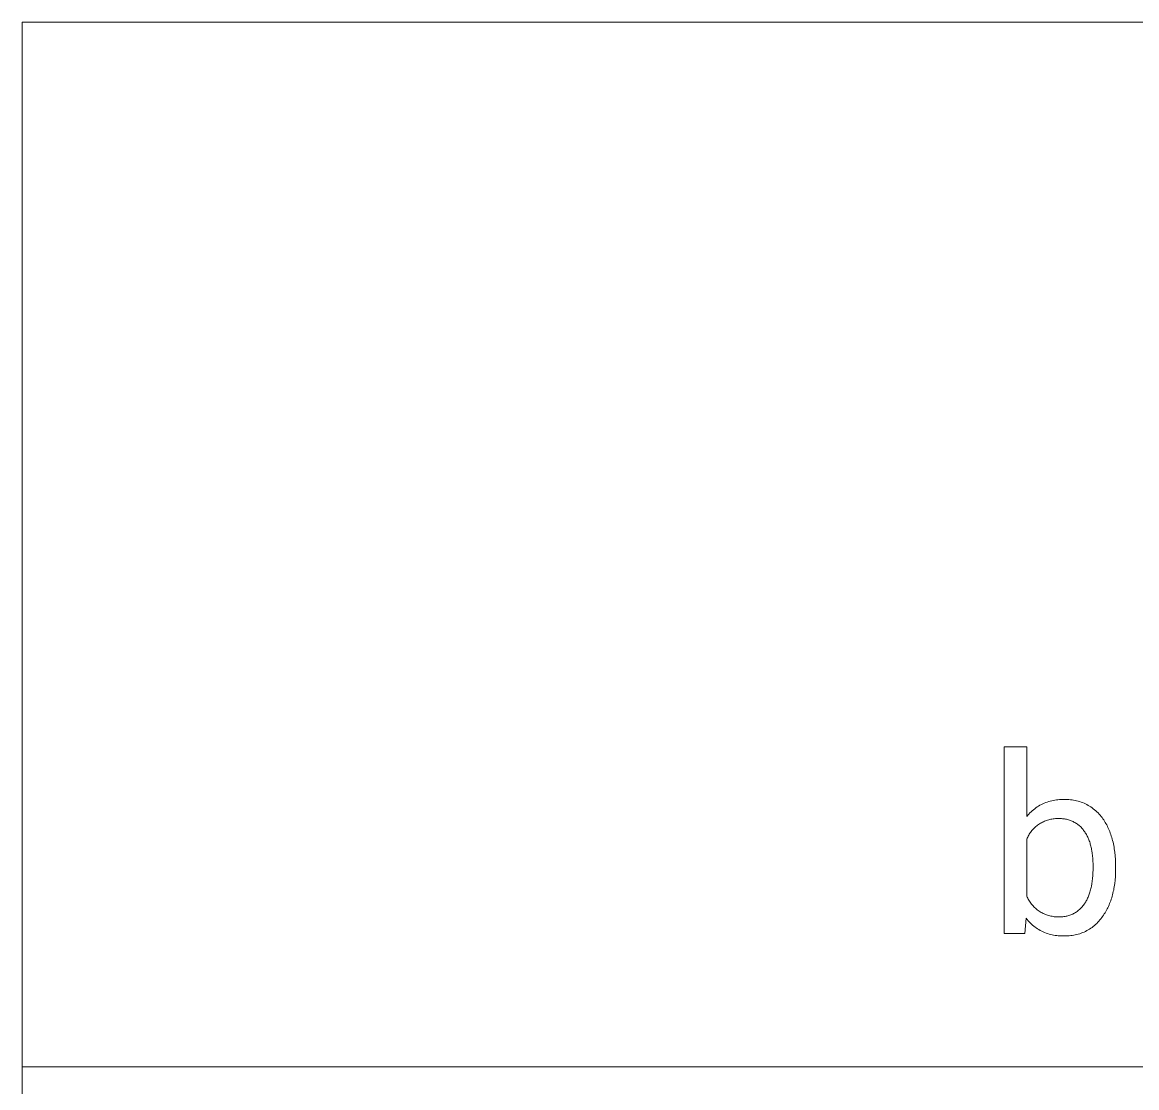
# Model space of a CAD drawing. Header units: millimetres. Extents: x 0 to 4468, y 0 to 3122.
# Drawn here: x 2779.7 to 3046, y 244.8 to 499.5 of the extents above; entities that cross this region are included whole.
import ezdxf

# ---------------------------------------------------------------- set-up
doc = ezdxf.new("R2010")
doc.units = ezdxf.units.MM
doc.header["$MEASUREMENT"] = 0
doc.layers.add('Domyślny', color=7, linetype='Continuous', true_color=0x000000)

msp = doc.modelspace()

# ---------------------------------------------------------------- linework, layer by layer
at = {"layer": 'Domyślny', "color": 18, "lineweight": 15, "true_color": 0x000000}
for p, q in [((4464.07, 499.5), (2779.7, 499.5)), ((2779.7, 0), (2779.7, 499.5)), ((3014.36, 281.66), (3014.36, 326.3)), ((3014.36, 326.3), (3019.75, 326.3)), ((3019.75, 326.3), (3019.75, 309.65)), ((3021.65, 311.49), (3021.95, 311.71)), ((3021.95, 311.71), (3022.26, 311.92)), ((3022.26, 311.92), (3022.58, 312.13)), ((3022.58, 312.13), (3022.91, 312.32)), ((3022.91, 312.32), (3023.24, 312.49)), ((3023.24, 312.49), (3023.58, 312.66)), ((3023.58, 312.66), (3023.93, 312.82)), ((3023.93, 312.82), (3024.28, 312.96)), ((3024.28, 312.96), (3024.63, 313.09)), ((3024.63, 313.09), (3024.99, 313.21)), ((3024.99, 313.21), (3025.36, 313.31)), ((3025.36, 313.31), (3025.72, 313.41)), ((3025.72, 313.41), (3026.09, 313.49)), ((3026.09, 313.49), (3026.46, 313.55)), ((3026.46, 313.55), (3026.84, 313.61)), ((3026.84, 313.61), (3027.21, 313.65)), ((3027.21, 313.65), (3027.59, 313.68)), ((3027.59, 313.68), (3027.97, 313.69)), ((3027.97, 313.69), (3028.35, 313.7)), ((3028.35, 313.7), (3028.72, 313.68)), ((3028.72, 313.68), (3029.09, 313.69)), ((3029.09, 313.69), (3029.47, 313.69)), ((3029.47, 313.69), (3029.84, 313.67)), ((3029.84, 313.67), (3030.21, 313.64)), ((3030.21, 313.64), (3030.58, 313.6)), ((3030.58, 313.6), (3030.94, 313.54)), ((3030.94, 313.54), (3031.31, 313.47)), ((3031.31, 313.47), (3031.67, 313.39)), ((3031.67, 313.39), (3032.03, 313.29)), ((3032.03, 313.29), (3032.39, 313.19)), ((3032.39, 313.19), (3032.74, 313.07)), ((3032.74, 313.07), (3033.09, 312.94)), ((3033.09, 312.94), (3033.43, 312.79)), ((3033.43, 312.79), (3033.77, 312.64)), ((3033.77, 312.64), (3034.1, 312.47)), ((3034.1, 312.47), (3034.43, 312.29)), ((3034.43, 312.29), (3034.75, 312.11)), ((3034.75, 312.11), (3035.06, 311.9)), ((3035.06, 311.9), (3035.37, 311.69)), ((3035.37, 311.69), (3035.66, 311.47)), ((3019.75, 309.65), (3019.99, 309.94)), ((3019.99, 309.94), (3020.25, 310.22)), ((3020.25, 310.22), (3020.51, 310.5)), ((3020.51, 310.5), (3020.78, 310.76)), ((3020.78, 310.76), (3021.06, 311.01)), ((3021.06, 311.01), (3021.35, 311.26)), ((3021.35, 311.26), (3021.65, 311.49)), ((3025.51, 308.97), (3025.25, 308.91)), ((3025.77, 309.02), (3025.51, 308.97)), ((3026.04, 309.06), (3025.77, 309.02)), ((3026.31, 309.09), (3026.04, 309.06)), ((3026.58, 309.11), (3026.31, 309.09)), ((3026.85, 309.12), (3026.58, 309.11)), ((3027.11, 309.12), (3026.85, 309.12)), ((3027.38, 309.12), (3027.11, 309.12)), ((3027.62, 309.13), (3027.38, 309.12)), ((3027.86, 309.13), (3027.62, 309.13)), ((3028.09, 309.12), (3027.86, 309.13)), ((3028.33, 309.1), (3028.09, 309.12)), ((3028.56, 309.08), (3028.33, 309.1)), ((3028.8, 309.05), (3028.56, 309.08)), ((3029.03, 309.01), (3028.8, 309.05)), ((3029.26, 308.96), (3029.03, 309.01)), ((3029.49, 308.91), (3029.26, 308.96)), ((3035.66, 311.47), (3035.96, 311.24)), ((3035.96, 311.24), (3036.24, 311)), ((3036.24, 311), (3036.51, 310.75)), ((3036.51, 310.75), (3036.78, 310.49)), ((3036.78, 310.49), (3037.03, 310.22)), ((3037.03, 310.22), (3037.28, 309.94)), ((3037.28, 309.94), (3037.51, 309.65)), ((3037.51, 309.65), (3037.74, 309.35)), ((3037.74, 309.35), (3037.94, 309.08)), ((3037.94, 309.08), (3038.13, 308.8)), ((3021.15, 306.46), (3020.98, 306.25)), ((3021.34, 306.66), (3021.15, 306.46)), ((3021.52, 306.85), (3021.34, 306.66)), ((3021.72, 307.04), (3021.52, 306.85)), ((3021.92, 307.22), (3021.72, 307.04)), ((3022.13, 307.39), (3021.92, 307.22)), ((3022.34, 307.55), (3022.13, 307.39)), ((3022.56, 307.71), (3022.34, 307.55)), ((3022.78, 307.86), (3022.56, 307.71)), ((3023.01, 308), (3022.78, 307.86)), ((3023.24, 308.14), (3023.01, 308)), ((3023.48, 308.26), (3023.24, 308.14)), ((3023.72, 308.38), (3023.48, 308.26)), ((3023.97, 308.49), (3023.72, 308.38)), ((3024.22, 308.59), (3023.97, 308.49)), ((3024.47, 308.69), (3024.22, 308.59)), ((3024.73, 308.77), (3024.47, 308.69)), ((3024.99, 308.85), (3024.73, 308.77)), ((3025.25, 308.91), (3024.99, 308.85)), ((3029.72, 308.84), (3029.49, 308.91)), ((3029.95, 308.77), (3029.72, 308.84)), ((3030.17, 308.7), (3029.95, 308.77)), ((3030.39, 308.61), (3030.17, 308.7)), ((3030.61, 308.52), (3030.39, 308.61)), ((3030.82, 308.42), (3030.61, 308.52)), ((3031.03, 308.31), (3030.82, 308.42)), ((3031.24, 308.19), (3031.03, 308.31)), ((3031.44, 308.07), (3031.24, 308.19)), ((3031.64, 307.94), (3031.44, 308.07)), ((3031.84, 307.81), (3031.64, 307.94)), ((3032.03, 307.67), (3031.84, 307.81)), ((3032.21, 307.52), (3032.03, 307.67)), ((3032.39, 307.36), (3032.21, 307.52)), ((3032.56, 307.2), (3032.39, 307.36)), ((3032.73, 307.04), (3032.56, 307.2)), ((3032.89, 306.87), (3032.73, 307.04)), ((3033.05, 306.69), (3032.89, 306.87)), ((3033.2, 306.51), (3033.05, 306.69)), ((3033.35, 306.32), (3033.2, 306.51)), ((3033.48, 306.13), (3033.35, 306.32)), ((3038.13, 308.8), (3038.32, 308.52)), ((3038.32, 308.52), (3038.5, 308.23)), ((3038.5, 308.23), (3038.68, 307.93)), ((3038.68, 307.93), (3038.85, 307.63)), ((3038.85, 307.63), (3039.01, 307.31)), ((3039.01, 307.31), (3039.16, 307)), ((3039.16, 307), (3039.31, 306.67)), ((3039.31, 306.67), (3039.45, 306.34)), ((3039.45, 306.34), (3039.59, 306.01)), ((3019.85, 304.43), (3019.75, 304.18)), ((3019.75, 304.18), (3019.75, 290.58)), ((3019.97, 304.67), (3019.85, 304.43)), ((3020.09, 304.91), (3019.97, 304.67)), ((3020.22, 305.15), (3020.09, 304.91)), ((3020.35, 305.38), (3020.22, 305.15)), ((3020.5, 305.61), (3020.35, 305.38)), ((3020.65, 305.83), (3020.5, 305.61)), ((3020.81, 306.04), (3020.65, 305.83)), ((3020.98, 306.25), (3020.81, 306.04)), ((3033.62, 305.94), (3033.48, 306.13)), ((3033.74, 305.74), (3033.62, 305.94)), ((3033.87, 305.55), (3033.74, 305.74)), ((3033.99, 305.34), (3033.87, 305.55)), ((3034.1, 305.14), (3033.99, 305.34)), ((3034.21, 304.92), (3034.1, 305.14)), ((3034.32, 304.7), (3034.21, 304.92)), ((3034.42, 304.48), (3034.32, 304.7)), ((3034.52, 304.25), (3034.42, 304.48)), ((3034.61, 304.02), (3034.52, 304.25)), ((3034.7, 303.78), (3034.61, 304.02)), ((3034.79, 303.54), (3034.7, 303.78)), ((3039.59, 306.01), (3039.72, 305.67)), ((3039.72, 305.67), (3039.84, 305.32)), ((3039.84, 305.32), (3039.96, 304.96)), ((3039.96, 304.96), (3040.07, 304.6)), ((3040.07, 304.6), (3040.18, 304.23)), ((3040.18, 304.23), (3040.27, 303.86)), ((3040.27, 303.86), (3040.37, 303.48)), ((3034.87, 303.29), (3034.79, 303.54)), ((3034.94, 303.04), (3034.87, 303.29)), ((3035.02, 302.78), (3034.94, 303.04)), ((3035.08, 302.52), (3035.02, 302.78)), ((3035.15, 302.25), (3035.08, 302.52)), ((3035.21, 301.98), (3035.15, 302.25)), ((3035.26, 301.7), (3035.21, 301.98)), ((3035.32, 301.42), (3035.26, 301.7)), ((3035.41, 300.84), (3035.32, 301.42)), ((3040.37, 303.48), (3040.45, 303.09)), ((3040.45, 303.09), (3040.53, 302.7)), ((3040.53, 302.7), (3040.6, 302.3)), ((3040.6, 302.3), (3040.67, 301.9)), ((3040.67, 301.9), (3040.78, 301.07)), ((3040.78, 301.07), (3040.87, 300.21)), ((3035.48, 300.24), (3035.41, 300.84)), ((3035.54, 299.62), (3035.48, 300.24)), ((3035.58, 298.98), (3035.54, 299.62)), ((3035.6, 298.32), (3035.58, 298.98)), ((3035.61, 297.64), (3035.6, 298.32)), ((3040.87, 300.21), (3040.93, 299.33)), ((3040.93, 299.33), (3040.97, 298.43)), ((3040.97, 298.43), (3040.98, 297.5)), ((3035.54, 295.49), (3035.58, 296.19)), ((3035.58, 296.19), (3035.6, 296.9)), ((3035.6, 296.9), (3035.61, 297.64)), ((3040.97, 296.15), (3040.93, 295.28)), ((3040.98, 297.03), (3040.97, 296.15)), ((3040.98, 297.5), (3040.98, 297.03)), ((3035.2, 292.96), (3035.31, 293.56)), ((3035.31, 293.56), (3035.4, 294.18)), ((3035.4, 294.18), (3035.48, 294.82)), ((3035.48, 294.82), (3035.54, 295.49)), ((3040.72, 293.21), (3040.66, 292.81)), ((3040.78, 293.62), (3040.72, 293.21)), ((3040.87, 294.44), (3040.78, 293.62)), ((3040.93, 295.28), (3040.87, 294.44)), ((3019.75, 290.58), (3019.86, 290.32)), ((3019.86, 290.32), (3019.99, 290.07)), ((3034.3, 290.09), (3034.4, 290.33)), ((3034.4, 290.33), (3034.5, 290.56)), ((3034.5, 290.56), (3034.59, 290.81)), ((3034.59, 290.81), (3034.69, 291.05)), ((3034.69, 291.05), (3034.77, 291.31)), ((3034.77, 291.31), (3034.85, 291.57)), ((3034.85, 291.57), (3034.93, 291.83)), ((3034.93, 291.83), (3035.01, 292.11)), ((3035.01, 292.11), (3035.07, 292.39)), ((3035.07, 292.39), (3035.14, 292.67)), ((3035.14, 292.67), (3035.2, 292.96)), ((3040.16, 290.55), (3040.05, 290.19)), ((3040.26, 290.91), (3040.16, 290.55)), ((3040.35, 291.28), (3040.26, 290.91)), ((3040.44, 291.66), (3040.35, 291.28)), ((3040.52, 292.04), (3040.44, 291.66)), ((3040.59, 292.42), (3040.52, 292.04)), ((3040.66, 292.81), (3040.59, 292.42)), ((3019.99, 290.07), (3020.12, 289.83)), ((3020.12, 289.83), (3020.25, 289.59)), ((3020.25, 289.59), (3020.4, 289.35)), ((3020.4, 289.35), (3020.56, 289.12)), ((3020.56, 289.12), (3020.72, 288.9)), ((3020.72, 288.9), (3020.89, 288.68)), ((3020.89, 288.68), (3021.07, 288.47)), ((3021.07, 288.47), (3021.25, 288.26)), ((3021.25, 288.26), (3021.44, 288.06)), ((3021.44, 288.06), (3021.64, 287.86)), ((3021.64, 287.86), (3021.84, 287.68)), ((3021.84, 287.68), (3022.05, 287.5)), ((3032.51, 287.54), (3032.69, 287.71)), ((3032.69, 287.71), (3032.85, 287.89)), ((3032.85, 287.89), (3033.01, 288.07)), ((3033.01, 288.07), (3033.17, 288.25)), ((3033.17, 288.25), (3033.31, 288.45)), ((3033.31, 288.45), (3033.45, 288.64)), ((3033.45, 288.64), (3033.59, 288.83)), ((3033.59, 288.83), (3033.72, 289.03)), ((3033.72, 289.03), (3033.84, 289.23)), ((3033.84, 289.23), (3033.96, 289.44)), ((3033.96, 289.44), (3034.08, 289.65)), ((3034.08, 289.65), (3034.19, 289.87)), ((3034.19, 289.87), (3034.3, 290.09)), ((3039.13, 287.83), (3038.97, 287.52)), ((3039.28, 288.15), (3039.13, 287.83)), ((3039.42, 288.48), (3039.28, 288.15)), ((3039.56, 288.81), (3039.42, 288.48)), ((3039.69, 289.14), (3039.56, 288.81)), ((3039.82, 289.49), (3039.69, 289.14)), ((3039.94, 289.83), (3039.82, 289.49)), ((3040.05, 290.19), (3039.94, 289.83)), ((3019.57, 285.3), (3019.3, 281.66)), ((3019.81, 285), (3019.57, 285.3)), ((3020.05, 284.72), (3019.81, 285)), ((3022.05, 287.5), (3022.27, 287.32)), ((3022.27, 287.32), (3022.49, 287.16)), ((3022.49, 287.16), (3022.72, 287)), ((3022.72, 287), (3022.96, 286.85)), ((3022.96, 286.85), (3023.19, 286.71)), ((3023.19, 286.71), (3023.44, 286.58)), ((3023.44, 286.58), (3023.68, 286.45)), ((3023.68, 286.45), (3023.94, 286.33)), ((3023.94, 286.33), (3024.19, 286.23)), ((3024.19, 286.23), (3024.45, 286.13)), ((3024.45, 286.13), (3024.71, 286.04)), ((3024.71, 286.04), (3024.98, 285.95)), ((3024.98, 285.95), (3025.25, 285.88)), ((3025.25, 285.88), (3025.52, 285.82)), ((3025.52, 285.82), (3025.79, 285.76)), ((3025.79, 285.76), (3026.06, 285.72)), ((3026.06, 285.72), (3026.34, 285.68)), ((3026.34, 285.68), (3026.61, 285.66)), ((3026.61, 285.66), (3026.89, 285.64)), ((3026.89, 285.64), (3027.17, 285.63)), ((3027.17, 285.63), (3027.44, 285.64)), ((3027.44, 285.64), (3027.69, 285.63)), ((3027.69, 285.63), (3027.93, 285.63)), ((3027.93, 285.63), (3028.17, 285.65)), ((3028.17, 285.65), (3028.41, 285.67)), ((3028.41, 285.67), (3028.65, 285.69)), ((3028.65, 285.69), (3028.89, 285.73)), ((3028.89, 285.73), (3029.13, 285.77)), ((3029.13, 285.77), (3029.36, 285.83)), ((3029.36, 285.83), (3029.6, 285.89)), ((3029.6, 285.89), (3029.83, 285.96)), ((3029.83, 285.96), (3030.06, 286.03)), ((3030.06, 286.03), (3030.28, 286.12)), ((3030.28, 286.12), (3030.51, 286.21)), ((3030.51, 286.21), (3030.73, 286.31)), ((3030.73, 286.31), (3030.94, 286.42)), ((3030.94, 286.42), (3031.16, 286.54)), ((3031.16, 286.54), (3031.36, 286.66)), ((3031.36, 286.66), (3031.57, 286.79)), ((3031.57, 286.79), (3031.77, 286.93)), ((3031.77, 286.93), (3031.96, 287.07)), ((3031.96, 287.07), (3032.15, 287.22)), ((3032.15, 287.22), (3032.34, 287.38)), ((3032.34, 287.38), (3032.51, 287.54)), ((3037.46, 285.18), (3037.23, 284.89)), ((3037.68, 285.47), (3037.46, 285.18)), ((3037.88, 285.75), (3037.68, 285.47)), ((3038.08, 286.03), (3037.88, 285.75)), ((3038.27, 286.32), (3038.08, 286.03)), ((3038.45, 286.61), (3038.27, 286.32)), ((3038.63, 286.9), (3038.45, 286.61)), ((3038.8, 287.21), (3038.63, 286.9)), ((3038.97, 287.52), (3038.8, 287.21)), ((3020.31, 284.44), (3020.05, 284.72)), ((3020.57, 284.18), (3020.31, 284.44)), ((3020.85, 283.92), (3020.57, 284.18)), ((3021.13, 283.67), (3020.85, 283.92)), ((3021.42, 283.43), (3021.13, 283.67)), ((3021.72, 283.2), (3021.42, 283.43)), ((3022.03, 282.99), (3021.72, 283.2)), ((3022.34, 282.78), (3022.03, 282.99)), ((3022.66, 282.58), (3022.34, 282.78)), ((3022.99, 282.4), (3022.66, 282.58)), ((3023.32, 282.22), (3022.99, 282.4)), ((3034.11, 282.34), (3033.78, 282.17)), ((3034.43, 282.52), (3034.11, 282.34)), ((3034.74, 282.71), (3034.43, 282.52)), ((3035.05, 282.91), (3034.74, 282.71)), ((3035.35, 283.13), (3035.05, 282.91)), ((3035.65, 283.35), (3035.35, 283.13)), ((3035.93, 283.58), (3035.65, 283.35)), ((3036.21, 283.83), (3035.93, 283.58)), ((3036.48, 284.08), (3036.21, 283.83)), ((3036.74, 284.34), (3036.48, 284.08)), ((3036.99, 284.61), (3036.74, 284.34)), ((3037.23, 284.89), (3036.99, 284.61)), ((3019.3, 281.66), (3014.36, 281.66)), ((3023.66, 282.06), (3023.32, 282.22)), ((3024.01, 281.91), (3023.66, 282.06)), ((3024.36, 281.77), (3024.01, 281.91)), ((3024.71, 281.65), (3024.36, 281.77)), ((3025.07, 281.53), (3024.71, 281.65)), ((3025.43, 281.43), (3025.07, 281.53)), ((3025.79, 281.34), (3025.43, 281.43)), ((3026.16, 281.26), (3025.79, 281.34)), ((3026.53, 281.2), (3026.16, 281.26)), ((3026.91, 281.15), (3026.53, 281.2)), ((3027.28, 281.11), (3026.91, 281.15)), ((3027.65, 281.08), (3027.28, 281.11)), ((3028.03, 281.07), (3027.65, 281.08)), ((3028.41, 281.07), (3028.03, 281.07)), ((3028.78, 281.08), (3028.41, 281.07)), ((3029.15, 281.08), (3028.78, 281.08)), ((3029.52, 281.09), (3029.15, 281.08)), ((3029.89, 281.11), (3029.52, 281.09)), ((3030.26, 281.14), (3029.89, 281.11)), ((3030.62, 281.19), (3030.26, 281.14)), ((3030.99, 281.25), (3030.62, 281.19)), ((3031.35, 281.32), (3030.99, 281.25)), ((3031.71, 281.41), (3031.35, 281.32)), ((3032.06, 281.5), (3031.71, 281.41)), ((3032.41, 281.61), (3032.06, 281.5)), ((3032.76, 281.73), (3032.41, 281.61)), ((3033.11, 281.87), (3032.76, 281.73)), ((3033.44, 282.01), (3033.11, 281.87)), ((3033.78, 282.17), (3033.44, 282.01)), ((2779.7, 249.78), (4468.29, 249.78))]:
    msp.add_line(p, q, dxfattribs=at)

doc.saveas('drawing.dxf')
